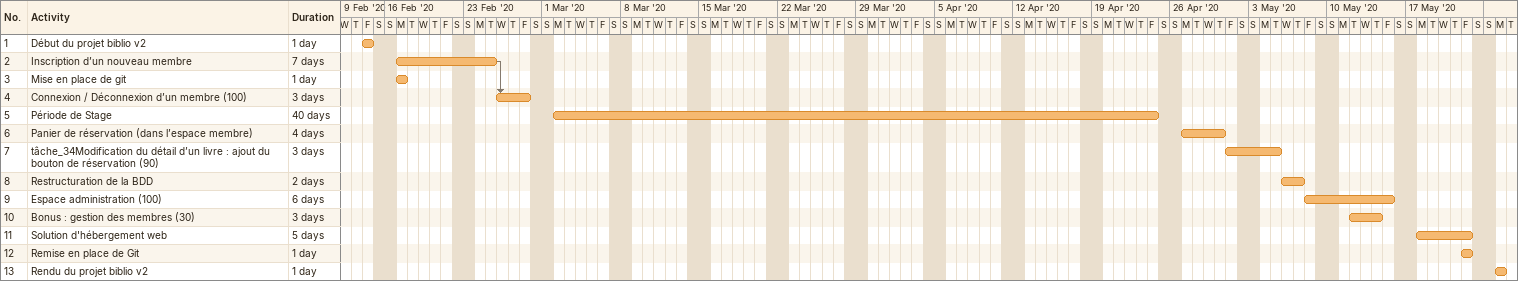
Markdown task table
| ID | Task | Duration | Start | Finish | Predecessors |
|---|---|---|---|---|---|
| 1 | Début du projet biblio v2 | 1d | 2020-02-14 | 2020-02-14 |  |
| 2 | Inscription d’un nouveau membre | 7d | 2020-02-17 | 2020-02-25 |  |
| 3 | Mise en place de git | 1d | 2020-02-17 | 2020-02-17 |  |
| 4 | Connexion / Déconnexion d’un membre (100) | 3d | 2020-02-26 | 2020-02-28 | 2 |
| 5 | Période de Stage | 40d | 2020-03-02 | 2020-04-24 |  |
| 6 | Panier de réservation (dans l’espace membre) | 4d | 2020-04-27 | 2020-04-30 |  |
| 7 | tâche_34Modification du détail d’un livre : ajout du bouton de réservation (90) | 3d | 2020-05-01 | 2020-05-05 |  |
| 8 | Restructuration de la BDD | 2d | 2020-05-06 | 2020-05-07 |  |
| 9 | Espace administration (100) | 6d | 2020-05-08 | 2020-05-15 |  |
| 10 | Bonus : gestion des membres (30) | 3d | 2020-05-12 | 2020-05-14 |  |
| 11 | Solution d'hébergement web | 5d | 2020-05-18 | 2020-05-22 |  |
| 12 | Remise en place de Git | 1d | 2020-05-22 | 2020-05-22 |  |
| 13 | Rendu du projet biblio v2 | 1d | 2020-05-25 | 2020-05-25 |  |
